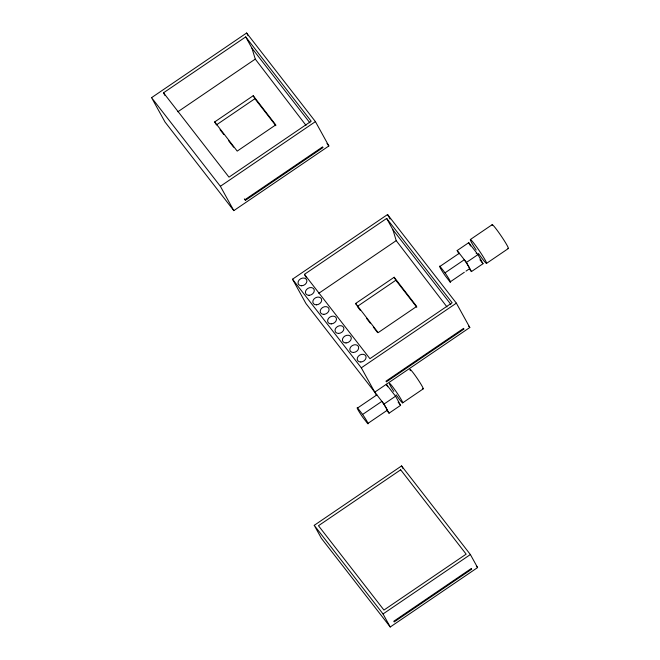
<?xml version="1.0" encoding="UTF-8"?>
<svg xmlns="http://www.w3.org/2000/svg" width="660" height="660" viewBox="0 0 660 660"><rect width="100%" height="100%" fill="white"/><g stroke="black" fill="none" stroke-linecap="round" stroke-linejoin="round"><path stroke-width="0.99" d="M151.569 97.663L246.617 33L315.422 121.621L328.861 145.967L233.813 210.631L165.008 122.009L151.569 97.663L220.374 186.285L233.813 210.631M163.507 92.812L245.71 36.894L311.19 121.225L228.987 177.152L163.507 92.812L164.95 95.419M177.845 111.771L255.272 59.103L251.955 48.197L245.71 36.894M214.698 121.927L253.225 95.716L275.748 124.888L237.212 151.107L214.698 121.927L215.944 124.187M216.356 124.938L254.892 98.719L253.225 95.716M220.374 186.285L315.422 121.621M245.454 200.318L323.012 147.551L322.633 146.858L245.066 199.625L245.454 200.318L244.34 198.891M387.692 386.785L386.314 384.293L395.563 396.206L400.603 405.339L389.045 413.201L384.004 404.068L305.951 303.534L292.512 279.197L387.56 214.533L456.365 303.154L469.805 327.5L374.756 392.164M304.45 274.346L386.653 218.427L452.133 302.759L369.93 358.677L304.45 274.346L306.372 277.827M318.788 293.304L396.214 240.636L392.898 229.729L386.653 218.427M355.633 303.46L394.168 277.25L416.691 306.421L378.155 332.64L355.633 303.46L356.466 304.961M394.168 277.25L395.827 280.252L357.299 306.471L360.376 310.439M470.357 239.522L492.195 224.672M458.848 253.588L457.165 250.544L468.724 242.682L477.972 254.595L483.013 263.719L471.454 271.582L469.334 268.859A9.735 0.742 55.8 0 0 464.302 259.735L445.03 272.836A9.735 0.742 55.8 0 1 450.07 281.968L464.31 272.283M450.07 281.968L445.055 275.5A9.735 0.742 55.8 0 1 440.014 266.376L459.278 253.267A9.735 0.742 55.8 0 0 459.013 253.795M471.454 271.582L466.414 262.457L477.972 254.595M465.985 271.136L469.334 268.859M486.519 263.381L508.357 248.523M376.439 395.2L361.317 367.818L456.365 303.154M367.661 423.58A9.735 0.742 55.8 0 0 362.62 414.455L381.892 401.346A9.735 0.742 55.8 0 1 386.925 410.479L367.661 423.58L362.645 417.12A9.735 0.742 55.8 0 1 357.604 407.987L376.868 394.886A9.735 0.742 55.8 0 0 376.522 395.208M384.004 404.068L395.563 396.206M402.674 402.856L423.225 388.872M314.234 525.335L401.577 465.919L470.382 554.54L477.584 567.583L390.241 627L321.436 538.379L314.234 525.335L383.039 613.957L390.241 627M383.039 613.957L470.382 554.54M479.927 259.751L483.013 263.719M457.165 250.544L466.414 262.457M440.014 266.376L445.03 272.836M326.972 143.525L328.861 145.967M468.542 325.875L469.805 327.5M251.955 48.197L309.878 122.801M392.898 229.729L450.813 304.326M254.892 98.719L275.855 125.722M395.827 280.252L416.79 307.255M220.052 129.698L223.757 134.467M228.69 140.819L233.615 147.172M366.548 318.384L370.243 323.144M373.329 327.112L377.644 332.673M398.137 402.163L400.603 405.339M292.512 279.197L361.317 367.818M386.925 410.479L389.045 413.201M357.604 407.987L362.62 414.455M476.322 565.958L477.584 567.583M396.214 240.636L446.952 306.908M255.272 59.103L306.009 125.375M476.165 253.291L476.438 253.712M468.724 242.682L470.555 245.998M387.56 214.533L390.052 219.037M246.617 33L248.111 35.706M401.577 465.919L403.021 468.526M393.814 391.38A11.83 0.907 55.8 0 1 391.091 384.862A11.83 0.907 55.8 0 1 402.13 401.214A11.83 0.907 55.8 0 1 396.157 394.861M410.355 370.689A11.83 0.907 55.8 0 1 416.691 377.644A11.83 0.907 55.8 0 1 422.722 388.591M476.173 250.058A14.413 1.105 55.8 0 1 472.246 241.255A14.413 1.105 55.8 0 1 485.842 261.319A14.413 1.105 55.8 0 1 478.475 253.457M492.31 225.53A14.413 1.105 55.8 0 1 500.816 235.438A14.413 1.105 55.8 0 1 507.928 248.317M463.567 328.391L386.009 381.158L386.389 381.851L463.955 329.084L463.567 328.391M400.678 469.813L318.475 525.731L383.947 610.063L466.15 554.144L400.678 469.813M471.356 568.474L393.789 621.241L394.168 621.934L471.735 569.167L471.356 568.474M360.83 362.002A4.678 3.605 -28.9 0 0 365.838 356.07A4.678 3.605 -28.9 0 0 358.264 356.309A4.678 3.605 -28.9 0 0 360.83 362.002M353.43 352.473A4.678 3.605 -28.9 0 0 358.438 346.541A4.678 3.605 -28.9 0 0 350.864 346.78A4.678 3.605 -28.9 0 0 353.43 352.473M346.038 342.944A4.678 3.605 -28.9 0 0 351.037 337.012A4.678 3.605 -28.9 0 0 343.472 337.252A4.678 3.605 -28.9 0 0 346.038 342.944M338.638 333.415A4.678 3.605 -28.9 0 0 343.645 327.484A4.678 3.605 -28.9 0 0 336.072 327.723A4.678 3.605 -28.9 0 0 338.638 333.415M331.237 323.887A4.678 3.605 -28.9 0 0 336.245 317.955A4.678 3.605 -28.9 0 0 328.672 318.186A4.678 3.605 -28.9 0 0 331.237 323.887M323.837 314.358A4.678 3.605 -28.9 0 0 328.845 308.418A4.678 3.605 -28.9 0 0 321.272 308.657A4.678 3.605 -28.9 0 0 323.837 314.358M316.437 304.829A4.678 3.605 -28.9 0 0 321.445 298.889A4.678 3.605 -28.9 0 0 313.871 299.128A4.678 3.605 -28.9 0 0 316.437 304.829M309.045 295.3A4.678 3.605 -28.9 0 0 314.053 289.361A4.678 3.605 -28.9 0 0 306.479 289.6A4.678 3.605 -28.9 0 0 309.045 295.3M301.645 285.772A4.678 3.605 -28.9 0 0 306.652 279.832A4.678 3.605 -28.9 0 0 299.079 280.071A4.678 3.605 -28.9 0 0 301.645 285.772"/></g></svg>
